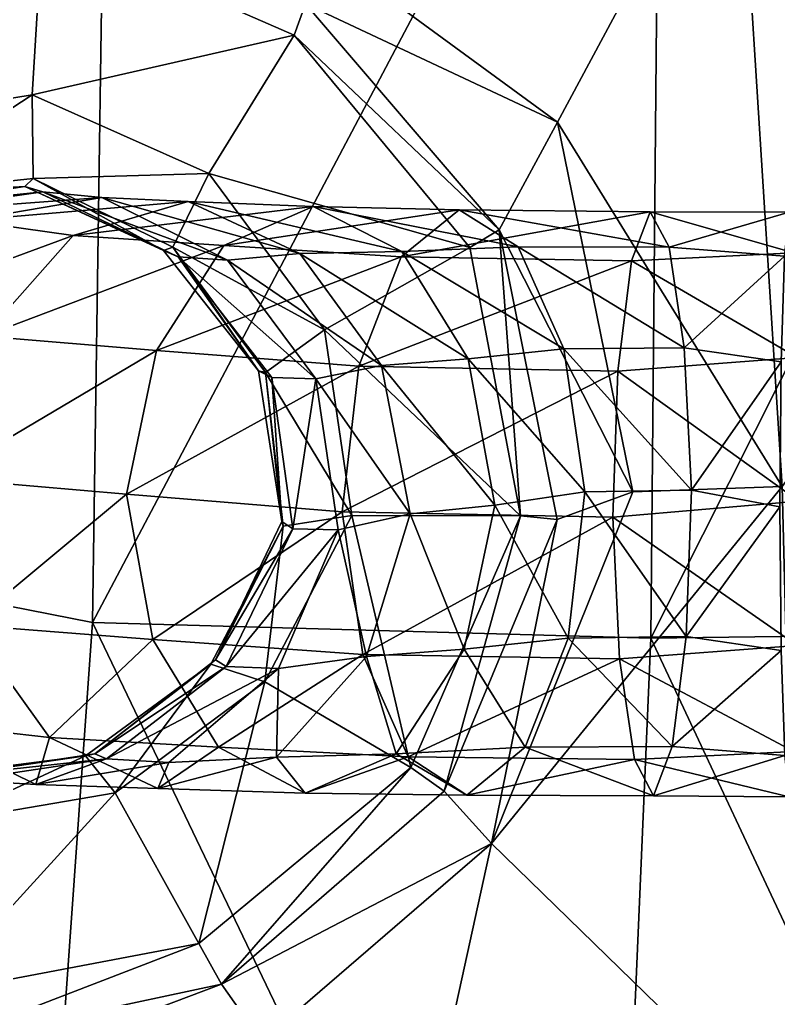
# Model space of a CAD drawing. Extents: x -4.77 to 4.77, y -2.48 to 3.3.
# Drawn here: x -0.2083 to -0.1134, y 0.4354 to 0.5578 of the extents above; entities that cross this region are included whole.
import ezdxf

# ---------------------------------------------------------------- set-up
doc = ezdxf.new("R2010")
doc.units = 0

msp = doc.modelspace()

# ---------------------------------------------------------------- linework, layer by layer
for points in [[(-0.27885, 0.49805, -1.08812), (-0.30416, 0.63851, -1.05347), (-0.19709, 0.62497, -1.19569)], [(-0.27885, 0.49805, 1.08812), (-0.19709, 0.62497, 1.19569), (-0.30416, 0.63851, 1.05347)], [(-0.27885, 0.49805, -1.08812), (-0.19709, 0.62497, -1.19569), (-0.19917, 0.48238, -1.19209)], [(-0.27885, 0.49805, 1.08812), (-0.19917, 0.48238, 1.19209), (-0.19709, 0.62497, 1.19569)], [(-0.1281, 0.61689, -1.21057), (-0.19917, 0.48238, -1.19209), (-0.19709, 0.62497, -1.19569)], [(-0.1281, 0.61689, 1.21057), (-0.19709, 0.62497, 1.19569), (-0.19917, 0.48238, 1.19209)], [(-0.1185, 0.58698, 0.90918), (-0.09182, 0.52793, 0.85379), (-0.09648, 0.62262, 0.86735)], [(-0.1185, 0.58698, -0.90918), (-0.09648, 0.62262, -0.86735), (-0.09182, 0.52793, -0.85379)], [(-0.1281, 0.61689, -1.21057), (-0.12937, 0.48042, -1.20552), (-0.19917, 0.48238, -1.19209)], [(-0.1281, 0.61689, 1.21057), (-0.19917, 0.48238, 1.19209), (-0.12937, 0.48042, 1.20552)], [(-0.06416, 0.61001, -1.21092), (-0.12937, 0.48042, -1.20552), (-0.1281, 0.61689, -1.21057)], [(-0.06416, 0.61001, 1.21092), (-0.1281, 0.61689, 1.21057), (-0.12937, 0.48042, 1.20552)], [(-0.06416, 0.61001, -1.21092), (-0.06441, 0.48126, -1.20615), (-0.12937, 0.48042, -1.20552)], [(-0.06416, 0.61001, 1.21092), (-0.12937, 0.48042, 1.20552), (-0.06441, 0.48126, 1.20615)], [(-0.1185, 0.58698, 0.90918), (-0.17097, 0.56688, 0.92492), (-0.14102, 0.54495, 0.92009)], [(-0.1185, 0.58698, -0.90918), (-0.14102, 0.54495, -0.92009), (-0.17097, 0.56688, -0.92492)], [(-0.14102, 0.54495, 0.92009), (-0.11293, 0.49939, 0.8969), (-0.1185, 0.58698, 0.90918)], [(-0.14102, 0.54495, -0.92009), (-0.1185, 0.58698, -0.90918), (-0.11293, 0.49939, -0.8969)], [(-0.1185, 0.58698, 0.90918), (-0.11293, 0.49939, 0.8969), (-0.09182, 0.52793, 0.85379)], [(-0.1185, 0.58698, -0.90918), (-0.09182, 0.52793, -0.85379), (-0.11293, 0.49939, -0.8969)], [(-0.23022, 0.54454, 0.96274), (-0.20542, 0.56958, 0.95536), (-0.23902, 0.56342, 0.95616)], [(-0.23022, 0.54454, -0.96274), (-0.23902, 0.56342, -0.95616), (-0.20542, 0.56958, -0.95536)], [(-0.23022, 0.54454, 0.96274), (-0.20675, 0.54838, 0.96202), (-0.20542, 0.56958, 0.95536)], [(-0.23022, 0.54454, -0.96274), (-0.20542, 0.56958, -0.95536), (-0.20675, 0.54838, -0.96202)], [(-0.20675, 0.54838, 0.96202), (-0.17396, 0.55582, 0.95464), (-0.20542, 0.56958, 0.95536)], [(-0.20675, 0.54838, -0.96202), (-0.20542, 0.56958, -0.95536), (-0.17396, 0.55582, -0.95464)], [(-0.20542, 0.56958, 0.95536), (-0.17396, 0.55582, 0.95464), (-0.17255, 0.55975, 0.9409)], [(-0.20542, 0.56958, -0.95536), (-0.17255, 0.55975, -0.9409), (-0.17396, 0.55582, -0.95464)], [(-0.14102, 0.54495, 0.92009), (-0.17097, 0.56688, 0.92492), (-0.17255, 0.55975, 0.9409)], [(-0.14102, 0.54495, -0.92009), (-0.17255, 0.55975, -0.9409), (-0.17097, 0.56688, -0.92492)], [(-0.17396, 0.55582, 0.95464), (-0.14835, 0.53147, 0.94056), (-0.17255, 0.55975, 0.9409)], [(-0.17396, 0.55582, -0.95464), (-0.17255, 0.55975, -0.9409), (-0.14835, 0.53147, -0.94056)], [(-0.14102, 0.54495, 0.92009), (-0.17255, 0.55975, 0.9409), (-0.14835, 0.53147, 0.94056)], [(-0.14102, 0.54495, -0.92009), (-0.14835, 0.53147, -0.94056), (-0.17255, 0.55975, -0.9409)], [(-0.20675, 0.54838, 0.96202), (-0.18465, 0.53852, 0.9616), (-0.17396, 0.55582, 0.95464)], [(-0.20675, 0.54838, -0.96202), (-0.17396, 0.55582, -0.95464), (-0.18465, 0.53852, -0.9616)], [(-0.18465, 0.53852, 0.9616), (-0.15199, 0.52929, 0.95407), (-0.17396, 0.55582, 0.95464)], [(-0.18465, 0.53852, -0.9616), (-0.17396, 0.55582, -0.95464), (-0.15199, 0.52929, -0.95407)], [(-0.17396, 0.55582, 0.95464), (-0.15199, 0.52929, 0.95407), (-0.14835, 0.53147, 0.94056)], [(-0.17396, 0.55582, -0.95464), (-0.14835, 0.53147, -0.94056), (-0.15199, 0.52929, -0.95407)], [(-0.20675, 0.54838, 0.96202), (-0.23022, 0.54454, 0.96274), (-0.22584, 0.53586, 0.97415)], [(-0.20675, 0.54838, -0.96202), (-0.22584, 0.53586, -0.97415), (-0.23022, 0.54454, -0.96274)], [(-0.20675, 0.54838, 0.96202), (-0.22584, 0.53586, 0.97415), (-0.20662, 0.53791, 0.97345)], [(-0.20675, 0.54838, -0.96202), (-0.20662, 0.53791, -0.97345), (-0.22584, 0.53586, -0.97415)], [(-0.18465, 0.53852, 0.9616), (-0.20675, 0.54838, 0.96202), (-0.20662, 0.53791, 0.97345)], [(-0.18465, 0.53852, -0.9616), (-0.20662, 0.53791, -0.97345), (-0.20675, 0.54838, -0.96202)], [(-0.14835, 0.53147, 0.94056), (-0.1316, 0.49874, 0.91559), (-0.14102, 0.54495, 0.92009)], [(-0.14835, 0.53147, -0.94056), (-0.14102, 0.54495, -0.92009), (-0.1316, 0.49874, -0.91559)], [(-0.14102, 0.54495, 0.92009), (-0.1316, 0.49874, 0.91559), (-0.11293, 0.49939, 0.8969)], [(-0.14102, 0.54495, -0.92009), (-0.11293, 0.49939, -0.8969), (-0.1316, 0.49874, -0.91559)], [(-0.22584, 0.53586, 0.97415), (-0.20764, 0.5369, 0.99361), (-0.20662, 0.53791, 0.97345)], [(-0.22584, 0.53586, -0.97415), (-0.20662, 0.53791, -0.97345), (-0.20764, 0.5369, -0.99361)], [(-0.20662, 0.53791, 0.97345), (-0.20764, 0.5369, 0.99361), (-0.19032, 0.52889, 0.99252)], [(-0.20662, 0.53791, -0.97345), (-0.19032, 0.52889, -0.99252), (-0.20764, 0.5369, -0.99361)], [(-0.18465, 0.53852, 0.9616), (-0.20662, 0.53791, 0.97345), (-0.18916, 0.52932, 0.97285)], [(-0.18465, 0.53852, -0.9616), (-0.18916, 0.52932, -0.97285), (-0.20662, 0.53791, -0.97345)], [(-0.20662, 0.53791, 0.97345), (-0.19032, 0.52889, 0.99252), (-0.18916, 0.52932, 0.97285)], [(-0.20662, 0.53791, -0.97345), (-0.18916, 0.52932, -0.97285), (-0.19032, 0.52889, -0.99252)], [(-0.17017, 0.51898, 0.96063), (-0.18465, 0.53852, 0.9616), (-0.18916, 0.52932, 0.97285)], [(-0.17017, 0.51898, -0.96063), (-0.18916, 0.52932, -0.97285), (-0.18465, 0.53852, -0.9616)], [(-0.18465, 0.53852, 0.9616), (-0.17017, 0.51898, 0.96063), (-0.15199, 0.52929, 0.95407)], [(-0.18465, 0.53852, -0.9616), (-0.15199, 0.52929, -0.95407), (-0.17017, 0.51898, -0.96063)], [(-0.20539, 0.53623, 1.01283), (-0.20764, 0.5369, 0.99361), (-0.22636, 0.53409, 0.9948)], [(-0.22584, 0.53586, 0.97415), (-0.22636, 0.53409, 0.9948), (-0.20764, 0.5369, 0.99361)], [(-0.20539, 0.53623, -1.01283), (-0.22636, 0.53409, -0.9948), (-0.20764, 0.5369, -0.99361)], [(-0.22584, 0.53586, -0.97415), (-0.20764, 0.5369, -0.99361), (-0.22636, 0.53409, -0.9948)], [(-0.20539, 0.53623, 1.01283), (-0.22636, 0.53409, 0.9948), (-0.22375, 0.53362, 1.01683)], [(-0.20539, 0.53623, -1.01283), (-0.22375, 0.53362, -1.01683), (-0.22636, 0.53409, -0.9948)], [(-0.22375, 0.53362, 1.01683), (-0.19803, 0.53552, 1.03727), (-0.20539, 0.53623, 1.01283)], [(-0.22375, 0.53362, -1.01683), (-0.20539, 0.53623, -1.01283), (-0.19803, 0.53552, -1.03727)], [(-0.18846, 0.52809, 1.00914), (-0.20764, 0.5369, 0.99361), (-0.20539, 0.53623, 1.01283)], [(-0.18846, 0.52809, 1.00914), (-0.19032, 0.52889, 0.99252), (-0.20764, 0.5369, 0.99361)], [(-0.18846, 0.52809, -1.00914), (-0.20539, 0.53623, -1.01283), (-0.20764, 0.5369, -0.99361)], [(-0.18846, 0.52809, -1.00914), (-0.20764, 0.5369, -0.99361), (-0.19032, 0.52889, -0.99252)], [(-0.20539, 0.53623, 1.01283), (-0.18229, 0.52768, 1.02975), (-0.18846, 0.52809, 1.00914)], [(-0.20539, 0.53623, 1.01283), (-0.19803, 0.53552, 1.03727), (-0.18229, 0.52768, 1.02975)], [(-0.20539, 0.53623, -1.01283), (-0.18846, 0.52809, -1.00914), (-0.18229, 0.52768, -1.02975)], [(-0.20539, 0.53623, -1.01283), (-0.18229, 0.52768, -1.02975), (-0.19803, 0.53552, -1.03727)], [(-0.22375, 0.53362, 1.01683), (-0.21495, 0.53264, 1.04535), (-0.19803, 0.53552, 1.03727)], [(-0.22375, 0.53362, -1.01683), (-0.19803, 0.53552, -1.03727), (-0.21495, 0.53264, -1.04535)], [(-0.18723, 0.53501, 1.05856), (-0.19803, 0.53552, 1.03727), (-0.21495, 0.53264, 1.04535)], [(-0.18723, 0.53501, -1.05856), (-0.21495, 0.53264, -1.04535), (-0.19803, 0.53552, -1.03727)], [(-0.18723, 0.53501, 1.05856), (-0.21495, 0.53264, 1.04535), (-0.20162, 0.53078, 1.07012)], [(-0.18723, 0.53501, -1.05856), (-0.20162, 0.53078, -1.07012), (-0.21495, 0.53264, -1.04535)], [(-0.20162, 0.53078, 1.07012), (-0.1716, 0.53441, 1.07521), (-0.18723, 0.53501, 1.05856)], [(-0.20162, 0.53078, -1.07012), (-0.18723, 0.53501, -1.05856), (-0.1716, 0.53441, -1.07521)], [(-0.17325, 0.52854, 1.04734), (-0.19803, 0.53552, 1.03727), (-0.18723, 0.53501, 1.05856)], [(-0.17325, 0.52854, 1.04734), (-0.18229, 0.52768, 1.02975), (-0.19803, 0.53552, 1.03727)], [(-0.17325, 0.52854, -1.04734), (-0.18723, 0.53501, -1.05856), (-0.19803, 0.53552, -1.03727)], [(-0.17325, 0.52854, -1.04734), (-0.19803, 0.53552, -1.03727), (-0.18229, 0.52768, -1.02975)], [(-0.18723, 0.53501, 1.05856), (-0.16051, 0.52879, 1.06087), (-0.17325, 0.52854, 1.04734)], [(-0.18723, 0.53501, 1.05856), (-0.1716, 0.53441, 1.07521), (-0.16051, 0.52879, 1.06087)], [(-0.18723, 0.53501, -1.05856), (-0.17325, 0.52854, -1.04734), (-0.16051, 0.52879, -1.06087)], [(-0.18723, 0.53501, -1.05856), (-0.16051, 0.52879, -1.06087), (-0.1716, 0.53441, -1.07521)], [(-0.20162, 0.53078, 1.07012), (-0.18277, 0.52954, 1.08968), (-0.1716, 0.53441, 1.07521)], [(-0.20162, 0.53078, -1.07012), (-0.1716, 0.53441, -1.07521), (-0.18277, 0.52954, -1.08968)], [(-0.15334, 0.53397, 1.08782), (-0.1716, 0.53441, 1.07521), (-0.18277, 0.52954, 1.08968)], [(-0.15334, 0.53397, -1.08782), (-0.18277, 0.52954, -1.08968), (-0.1716, 0.53441, -1.07521)], [(-0.15334, 0.53397, 1.08782), (-0.18277, 0.52954, 1.08968), (-0.16059, 0.5281, 1.10425)], [(-0.15334, 0.53397, -1.08782), (-0.16059, 0.5281, -1.10425), (-0.18277, 0.52954, -1.08968)], [(-0.14594, 0.52936, 1.07103), (-0.1716, 0.53441, 1.07521), (-0.15334, 0.53397, 1.08782)], [(-0.14594, 0.52936, 1.07103), (-0.16051, 0.52879, 1.06087), (-0.1716, 0.53441, 1.07521)], [(-0.14594, 0.52936, -1.07103), (-0.15334, 0.53397, -1.08782), (-0.1716, 0.53441, -1.07521)], [(-0.14594, 0.52936, -1.07103), (-0.1716, 0.53441, -1.07521), (-0.16051, 0.52879, -1.06087)], [(-0.16059, 0.5281, 1.10425), (-0.12946, 0.53373, 1.09514), (-0.15334, 0.53397, 1.08782)], [(-0.16059, 0.5281, -1.10425), (-0.15334, 0.53397, -1.08782), (-0.12946, 0.53373, -1.09514)], [(-0.16059, 0.5281, 1.10425), (-0.13179, 0.52762, 1.11285), (-0.12946, 0.53373, 1.09514)], [(-0.16059, 0.5281, -1.10425), (-0.12946, 0.53373, -1.09514), (-0.13179, 0.52762, -1.11285)], [(-0.15334, 0.53397, 1.08782), (-0.12706, 0.52933, 1.07691), (-0.14594, 0.52936, 1.07103)], [(-0.15334, 0.53397, 1.08782), (-0.12946, 0.53373, 1.09514), (-0.12706, 0.52933, 1.07691)], [(-0.15334, 0.53397, -1.08782), (-0.14594, 0.52936, -1.07103), (-0.12706, 0.52933, -1.07691)], [(-0.15334, 0.53397, -1.08782), (-0.12706, 0.52933, -1.07691), (-0.12946, 0.53373, -1.09514)], [(-0.12946, 0.53373, 1.09514), (-0.13179, 0.52762, 1.11285), (-0.1115, 0.52862, 1.11274)], [(-0.12946, 0.53373, -1.09514), (-0.1115, 0.52862, -1.11274), (-0.13179, 0.52762, -1.11285)], [(-0.12946, 0.53373, 1.09514), (-0.1115, 0.52862, 1.11274), (-0.11207, 0.53371, 1.09457)], [(-0.12706, 0.52933, 1.07691), (-0.12946, 0.53373, 1.09514), (-0.11207, 0.53371, 1.09457)], [(-0.12946, 0.53373, -1.09514), (-0.11207, 0.53371, -1.09457), (-0.1115, 0.52862, -1.11274)], [(-0.12706, 0.52933, -1.07691), (-0.11207, 0.53371, -1.09457), (-0.12946, 0.53373, -1.09514)], [(-0.20162, 0.53078, 1.07012), (-0.21495, 0.53264, 1.04535), (-0.22852, 0.52084, 1.05184)], [(-0.20162, 0.53078, -1.07012), (-0.22852, 0.52084, -1.05184), (-0.21495, 0.53264, -1.04535)], [(-0.12706, 0.52933, 1.07691), (-0.11207, 0.53371, 1.09457), (-0.11265, 0.52818, 1.07649)], [(-0.12706, 0.52933, -1.07691), (-0.11265, 0.52818, -1.07649), (-0.11207, 0.53371, -1.09457)], [(-0.14835, 0.53147, 0.94056), (-0.15199, 0.52929, 0.95407), (-0.14567, 0.4957, 0.95386)], [(-0.14835, 0.53147, -0.94056), (-0.14567, 0.4957, -0.95386), (-0.15199, 0.52929, -0.95407)], [(-0.14835, 0.53147, 0.94056), (-0.14567, 0.4957, 0.95386), (-0.14106, 0.49528, 0.94037)], [(-0.14835, 0.53147, 0.94056), (-0.14106, 0.49528, 0.94037), (-0.1316, 0.49874, 0.91559)], [(-0.14835, 0.53147, -0.94056), (-0.14106, 0.49528, -0.94037), (-0.14567, 0.4957, -0.95386)], [(-0.14835, 0.53147, -0.94056), (-0.1316, 0.49874, -0.91559), (-0.14106, 0.49528, -0.94037)], [(-0.20162, 0.53078, 1.07012), (-0.22852, 0.52084, 1.05184), (-0.21278, 0.51819, 1.07909)], [(-0.20162, 0.53078, -1.07012), (-0.21278, 0.51819, -1.07909), (-0.22852, 0.52084, -1.05184)], [(-0.21278, 0.51819, 1.07909), (-0.18277, 0.52954, 1.08968), (-0.20162, 0.53078, 1.07012)], [(-0.21278, 0.51819, -1.07909), (-0.20162, 0.53078, -1.07012), (-0.18277, 0.52954, -1.08968)], [(-0.21278, 0.51819, 1.07909), (-0.1912, 0.5164, 1.10059), (-0.18277, 0.52954, 1.08968)], [(-0.21278, 0.51819, -1.07909), (-0.18277, 0.52954, -1.08968), (-0.1912, 0.5164, -1.10059)], [(-0.16059, 0.5281, 1.10425), (-0.18277, 0.52954, 1.08968), (-0.1912, 0.5164, 1.10059)], [(-0.16059, 0.5281, -1.10425), (-0.1912, 0.5164, -1.10059), (-0.18277, 0.52954, -1.08968)], [(-0.18916, 0.52932, 0.97285), (-0.19032, 0.52889, 0.99252), (-0.17844, 0.51385, 0.99178)], [(-0.18916, 0.52932, -0.97285), (-0.17844, 0.51385, -0.99178), (-0.19032, 0.52889, -0.99252)], [(-0.17844, 0.51385, 0.99178), (-0.19032, 0.52889, 0.99252), (-0.18846, 0.52809, 1.00914)], [(-0.17844, 0.51385, -0.99178), (-0.18846, 0.52809, -1.00914), (-0.19032, 0.52889, -0.99252)], [(-0.18916, 0.52932, 0.97285), (-0.17844, 0.51385, 0.99178), (-0.17756, 0.51363, 0.97244)], [(-0.17017, 0.51898, 0.96063), (-0.18916, 0.52932, 0.97285), (-0.17756, 0.51363, 0.97244)], [(-0.18916, 0.52932, -0.97285), (-0.17756, 0.51363, -0.97244), (-0.17844, 0.51385, -0.99178)], [(-0.17017, 0.51898, -0.96063), (-0.17756, 0.51363, -0.97244), (-0.18916, 0.52932, -0.97285)], [(-0.17017, 0.51898, 0.96063), (-0.14567, 0.4957, 0.95386), (-0.15199, 0.52929, 0.95407)], [(-0.17017, 0.51898, -0.96063), (-0.15199, 0.52929, -0.95407), (-0.14567, 0.4957, -0.95386)], [(-0.14023, 0.51661, 1.05807), (-0.16051, 0.52879, 1.06087), (-0.14594, 0.52936, 1.07103)], [(-0.14023, 0.51661, -1.05807), (-0.14594, 0.52936, -1.07103), (-0.16051, 0.52879, -1.06087)], [(-0.14594, 0.52936, 1.07103), (-0.12519, 0.51673, 1.06277), (-0.14023, 0.51661, 1.05807)], [(-0.14594, 0.52936, 1.07103), (-0.12706, 0.52933, 1.07691), (-0.12519, 0.51673, 1.06277)], [(-0.14594, 0.52936, -1.07103), (-0.14023, 0.51661, -1.05807), (-0.12519, 0.51673, -1.06277)], [(-0.14594, 0.52936, -1.07103), (-0.12519, 0.51673, -1.06277), (-0.12706, 0.52933, -1.07691)], [(-0.12519, 0.51673, 1.06277), (-0.12706, 0.52933, 1.07691), (-0.11265, 0.52818, 1.07649)], [(-0.12519, 0.51673, -1.06277), (-0.11265, 0.52818, -1.07649), (-0.12706, 0.52933, -1.07691)], [(-0.16059, 0.5281, 1.10425), (-0.1912, 0.5164, 1.10059), (-0.1659, 0.51442, 1.11631)], [(-0.16059, 0.5281, -1.10425), (-0.1659, 0.51442, -1.11631), (-0.1912, 0.5164, -1.10059)], [(-0.17844, 0.51385, 0.99178), (-0.18846, 0.52809, 1.00914), (-0.17676, 0.51303, 1.00659)], [(-0.18846, 0.52809, 1.00914), (-0.17126, 0.51284, 1.02449), (-0.17676, 0.51303, 1.00659)], [(-0.18846, 0.52809, 1.00914), (-0.18229, 0.52768, 1.02975), (-0.17126, 0.51284, 1.02449)], [(-0.17844, 0.51385, -0.99178), (-0.17676, 0.51303, -1.00659), (-0.18846, 0.52809, -1.00914)], [(-0.18846, 0.52809, -1.00914), (-0.17676, 0.51303, -1.00659), (-0.17126, 0.51284, -1.02449)], [(-0.18846, 0.52809, -1.00914), (-0.17126, 0.51284, -1.02449), (-0.18229, 0.52768, -1.02975)], [(-0.16305, 0.51451, 1.03915), (-0.18229, 0.52768, 1.02975), (-0.17325, 0.52854, 1.04734)], [(-0.16305, 0.51451, -1.03915), (-0.17325, 0.52854, -1.04734), (-0.18229, 0.52768, -1.02975)], [(-0.16305, 0.51451, 1.03915), (-0.17126, 0.51284, 1.02449), (-0.18229, 0.52768, 1.02975)], [(-0.16305, 0.51451, -1.03915), (-0.18229, 0.52768, -1.02975), (-0.17126, 0.51284, -1.02449)], [(-0.17325, 0.52854, 1.04734), (-0.16051, 0.52879, 1.06087), (-0.1522, 0.51535, 1.05011)], [(-0.17325, 0.52854, -1.04734), (-0.1522, 0.51535, -1.05011), (-0.16051, 0.52879, -1.06087)], [(-0.17325, 0.52854, 1.04734), (-0.1522, 0.51535, 1.05011), (-0.16305, 0.51451, 1.03915)], [(-0.17325, 0.52854, -1.04734), (-0.16305, 0.51451, -1.03915), (-0.1522, 0.51535, -1.05011)], [(-0.1659, 0.51442, 1.11631), (-0.13179, 0.52762, 1.11285), (-0.16059, 0.5281, 1.10425)], [(-0.1659, 0.51442, -1.11631), (-0.16059, 0.5281, -1.10425), (-0.13179, 0.52762, -1.11285)], [(-0.1659, 0.51442, 1.11631), (-0.1335, 0.51382, 1.12575), (-0.13179, 0.52762, 1.11285)], [(-0.1659, 0.51442, -1.11631), (-0.13179, 0.52762, -1.11285), (-0.1335, 0.51382, -1.12575)], [(-0.14023, 0.51661, 1.05807), (-0.1522, 0.51535, 1.05011), (-0.16051, 0.52879, 1.06087)], [(-0.14023, 0.51661, -1.05807), (-0.16051, 0.52879, -1.06087), (-0.1522, 0.51535, -1.05011)], [(-0.13179, 0.52762, 1.11285), (-0.1335, 0.51382, 1.12575), (-0.11107, 0.51552, 1.12645)], [(-0.13179, 0.52762, -1.11285), (-0.11107, 0.51552, -1.12645), (-0.1335, 0.51382, -1.12575)], [(-0.13179, 0.52762, 1.11285), (-0.11107, 0.51552, 1.12645), (-0.1115, 0.52862, 1.11274)], [(-0.13179, 0.52762, -1.11285), (-0.1115, 0.52862, -1.11274), (-0.11107, 0.51552, -1.12645)], [(-0.12519, 0.51673, 1.06277), (-0.11265, 0.52818, 1.07649), (-0.11307, 0.51497, 1.06283)], [(-0.12519, 0.51673, -1.06277), (-0.11307, 0.51497, -1.06283), (-0.11265, 0.52818, -1.07649)], [(-0.21816, 0.50044, 1.08342), (-0.1912, 0.5164, 1.10059), (-0.21278, 0.51819, 1.07909)], [(-0.21816, 0.50044, -1.08342), (-0.21278, 0.51819, -1.07909), (-0.1912, 0.5164, -1.10059)], [(-0.16677, 0.49576, 0.96024), (-0.17017, 0.51898, 0.96063), (-0.17756, 0.51363, 0.97244)], [(-0.16677, 0.49576, -0.96024), (-0.17756, 0.51363, -0.97244), (-0.17017, 0.51898, -0.96063)], [(-0.17017, 0.51898, 0.96063), (-0.16677, 0.49576, 0.96024), (-0.14567, 0.4957, 0.95386)], [(-0.17017, 0.51898, -0.96063), (-0.14567, 0.4957, -0.95386), (-0.16677, 0.49576, -0.96024)], [(-0.1376, 0.49871, 1.05209), (-0.1522, 0.51535, 1.05011), (-0.14023, 0.51661, 1.05807)], [(-0.1376, 0.49871, -1.05209), (-0.14023, 0.51661, -1.05807), (-0.1522, 0.51535, -1.05011)], [(-0.14023, 0.51661, 1.05807), (-0.12519, 0.51673, 1.06277), (-0.1243, 0.49895, 1.05611)], [(-0.14023, 0.51661, -1.05807), (-0.1243, 0.49895, -1.05611), (-0.12519, 0.51673, -1.06277)], [(-0.14023, 0.51661, 1.05807), (-0.1243, 0.49895, 1.05611), (-0.1376, 0.49871, 1.05209)], [(-0.14023, 0.51661, -1.05807), (-0.1376, 0.49871, -1.05209), (-0.1243, 0.49895, -1.05611)], [(-0.1243, 0.49895, 1.05611), (-0.12519, 0.51673, 1.06277), (-0.11307, 0.51497, 1.06283)], [(-0.1243, 0.49895, -1.05611), (-0.11307, 0.51497, -1.06283), (-0.12519, 0.51673, -1.06277)], [(-0.21816, 0.50044, 1.08342), (-0.19494, 0.49843, 1.10544), (-0.1912, 0.5164, 1.10059)], [(-0.21816, 0.50044, -1.08342), (-0.1912, 0.5164, -1.10059), (-0.19494, 0.49843, -1.10544)], [(-0.1659, 0.51442, 1.11631), (-0.1912, 0.5164, 1.10059), (-0.19494, 0.49843, 1.10544)], [(-0.1659, 0.51442, -1.11631), (-0.19494, 0.49843, -1.10544), (-0.1912, 0.5164, -1.10059)], [(-0.1335, 0.51382, 1.12575), (-0.11088, 0.49756, 1.13248), (-0.11107, 0.51552, 1.12645)], [(-0.1335, 0.51382, -1.12575), (-0.11107, 0.51552, -1.12645), (-0.11088, 0.49756, -1.13248)], [(-0.1659, 0.51442, 1.11631), (-0.19494, 0.49843, 1.10544), (-0.16795, 0.4962, 1.12098)], [(-0.1659, 0.51442, -1.11631), (-0.16795, 0.4962, -1.12098), (-0.19494, 0.49843, -1.10544)], [(-0.15946, 0.49597, 1.03626), (-0.17126, 0.51284, 1.02449), (-0.16305, 0.51451, 1.03915)], [(-0.15946, 0.49597, -1.03626), (-0.16305, 0.51451, -1.03915), (-0.17126, 0.51284, -1.02449)], [(-0.16795, 0.4962, 1.12098), (-0.1335, 0.51382, 1.12575), (-0.1659, 0.51442, 1.11631)], [(-0.16795, 0.4962, -1.12098), (-0.1659, 0.51442, -1.11631), (-0.1335, 0.51382, -1.12575)], [(-0.16305, 0.51451, 1.03915), (-0.1522, 0.51535, 1.05011), (-0.14887, 0.49707, 1.04579)], [(-0.16305, 0.51451, -1.03915), (-0.14887, 0.49707, -1.04579), (-0.1522, 0.51535, -1.05011)], [(-0.16305, 0.51451, 1.03915), (-0.14887, 0.49707, 1.04579), (-0.15946, 0.49597, 1.03626)], [(-0.16305, 0.51451, -1.03915), (-0.15946, 0.49597, -1.03626), (-0.14887, 0.49707, -1.04579)], [(-0.1376, 0.49871, 1.05209), (-0.14887, 0.49707, 1.04579), (-0.1522, 0.51535, 1.05011)], [(-0.1376, 0.49871, -1.05209), (-0.1522, 0.51535, -1.05011), (-0.14887, 0.49707, -1.04579)], [(-0.1243, 0.49895, 1.05611), (-0.11307, 0.51497, 1.06283), (-0.11324, 0.49686, 1.05731)], [(-0.1243, 0.49895, -1.05611), (-0.11324, 0.49686, -1.05731), (-0.11307, 0.51497, -1.06283)], [(-0.17756, 0.51363, 0.97244), (-0.17844, 0.51385, 0.99178), (-0.17552, 0.49503, 0.9916)], [(-0.17552, 0.49503, 0.9916), (-0.17844, 0.51385, 0.99178), (-0.17676, 0.51303, 1.00659)], [(-0.17756, 0.51363, -0.97244), (-0.17552, 0.49503, -0.9916), (-0.17844, 0.51385, -0.99178)], [(-0.17552, 0.49503, -0.9916), (-0.17676, 0.51303, -1.00659), (-0.17844, 0.51385, -0.99178)], [(-0.17756, 0.51363, 0.97244), (-0.17552, 0.49503, 0.9916), (-0.17535, 0.49441, 0.97236)], [(-0.16677, 0.49576, 0.96024), (-0.17756, 0.51363, 0.97244), (-0.17535, 0.49441, 0.97236)], [(-0.17756, 0.51363, -0.97244), (-0.17535, 0.49441, -0.97236), (-0.17552, 0.49503, -0.9916)], [(-0.16677, 0.49576, -0.96024), (-0.17535, 0.49441, -0.97236), (-0.17756, 0.51363, -0.97244)], [(-0.17126, 0.51284, 1.02449), (-0.17413, 0.49411, 1.00602), (-0.17676, 0.51303, 1.00659)], [(-0.17552, 0.49503, 0.9916), (-0.17676, 0.51303, 1.00659), (-0.17413, 0.49411, 1.00602)], [(-0.17126, 0.51284, -1.02449), (-0.17676, 0.51303, -1.00659), (-0.17413, 0.49411, -1.00602)], [(-0.17552, 0.49503, -0.9916), (-0.17413, 0.49411, -1.00602), (-0.17676, 0.51303, -1.00659)], [(-0.16795, 0.4962, 1.12098), (-0.13413, 0.49556, 1.13058), (-0.1335, 0.51382, 1.12575)], [(-0.16795, 0.4962, -1.12098), (-0.1335, 0.51382, -1.12575), (-0.13413, 0.49556, -1.13058)], [(-0.1335, 0.51382, 1.12575), (-0.13413, 0.49556, 1.13058), (-0.11088, 0.49756, 1.13248)], [(-0.1335, 0.51382, -1.12575), (-0.11088, 0.49756, -1.13248), (-0.13413, 0.49556, -1.13058)], [(-0.17126, 0.51284, 1.02449), (-0.16847, 0.49398, 1.02316), (-0.17413, 0.49411, 1.00602)], [(-0.17126, 0.51284, -1.02449), (-0.17413, 0.49411, -1.00602), (-0.16847, 0.49398, -1.02316)], [(-0.15946, 0.49597, 1.03626), (-0.16847, 0.49398, 1.02316), (-0.17126, 0.51284, 1.02449)], [(-0.15946, 0.49597, -1.03626), (-0.17126, 0.51284, -1.02449), (-0.16847, 0.49398, -1.02316)], [(-0.21463, 0.48203, 1.08058), (-0.19494, 0.49843, 1.10544), (-0.21816, 0.50044, 1.08342)], [(-0.21463, 0.48203, -1.08058), (-0.21816, 0.50044, -1.08342), (-0.19494, 0.49843, -1.10544)], [(-0.21463, 0.48203, 1.08058), (-0.19165, 0.48027, 1.10118), (-0.19494, 0.49843, 1.10544)], [(-0.21463, 0.48203, -1.08058), (-0.19494, 0.49843, -1.10544), (-0.19165, 0.48027, -1.10118)], [(-0.16795, 0.4962, 1.12098), (-0.19494, 0.49843, 1.10544), (-0.19165, 0.48027, 1.10118)], [(-0.16795, 0.4962, -1.12098), (-0.19165, 0.48027, -1.10118), (-0.19494, 0.49843, -1.10544)], [(-0.14929, 0.45476, 0.91326), (-0.11293, 0.49939, 0.8969), (-0.1316, 0.49874, 0.91559)], [(-0.14929, 0.45476, 0.91326), (-0.11087, 0.41731, 0.89028), (-0.11293, 0.49939, 0.8969)], [(-0.14929, 0.45476, -0.91326), (-0.1316, 0.49874, -0.91559), (-0.11293, 0.49939, -0.8969)], [(-0.14929, 0.45476, -0.91326), (-0.11293, 0.49939, -0.8969), (-0.11087, 0.41731, -0.89028)], [(-0.14106, 0.49528, 0.94037), (-0.14929, 0.45476, 0.91326), (-0.1316, 0.49874, 0.91559)], [(-0.14106, 0.49528, -0.94037), (-0.1316, 0.49874, -0.91559), (-0.14929, 0.45476, -0.91326)], [(-0.13971, 0.48042, 1.05688), (-0.14887, 0.49707, 1.04579), (-0.1376, 0.49871, 1.05209)], [(-0.13971, 0.48042, -1.05688), (-0.1376, 0.49871, -1.05209), (-0.14887, 0.49707, -1.04579)], [(-0.1376, 0.49871, 1.05209), (-0.12496, 0.48063, 1.06104), (-0.13971, 0.48042, 1.05688)], [(-0.1376, 0.49871, -1.05209), (-0.13971, 0.48042, -1.05688), (-0.12496, 0.48063, -1.06104)], [(-0.1376, 0.49871, 1.05209), (-0.1243, 0.49895, 1.05611), (-0.12496, 0.48063, 1.06104)], [(-0.1376, 0.49871, -1.05209), (-0.12496, 0.48063, -1.06104), (-0.1243, 0.49895, -1.05611)], [(-0.12496, 0.48063, 1.06104), (-0.1243, 0.49895, 1.05611), (-0.11324, 0.49686, 1.05731)], [(-0.12496, 0.48063, -1.06104), (-0.11324, 0.49686, -1.05731), (-0.1243, 0.49895, -1.05611)], [(-0.20897, 0.34451, -1.18007), (-0.27885, 0.49805, -1.08812), (-0.19917, 0.48238, -1.19209)], [(-0.20897, 0.34451, 1.18007), (-0.19917, 0.48238, 1.19209), (-0.27885, 0.49805, 1.08812)], [(-0.15946, 0.49597, 1.03626), (-0.14887, 0.49707, 1.04579), (-0.15271, 0.47905, 1.05077)], [(-0.15946, 0.49597, -1.03626), (-0.15271, 0.47905, -1.05077), (-0.14887, 0.49707, -1.04579)], [(-0.13971, 0.48042, 1.05688), (-0.15271, 0.47905, 1.05077), (-0.14887, 0.49707, 1.04579)], [(-0.13971, 0.48042, -1.05688), (-0.14887, 0.49707, -1.04579), (-0.15271, 0.47905, -1.05077)], [(-0.13413, 0.49556, 1.13058), (-0.11105, 0.47951, 1.12685), (-0.11088, 0.49756, 1.13248)], [(-0.13413, 0.49556, -1.13058), (-0.11088, 0.49756, -1.13248), (-0.11105, 0.47951, -1.12685)], [(-0.16795, 0.4962, 1.12098), (-0.19165, 0.48027, 1.10118), (-0.16537, 0.47837, 1.11513)], [(-0.16795, 0.4962, -1.12098), (-0.16537, 0.47837, -1.11513), (-0.19165, 0.48027, -1.10118)], [(-0.16493, 0.47812, 1.04066), (-0.16847, 0.49398, 1.02316), (-0.15946, 0.49597, 1.03626)], [(-0.16493, 0.47812, -1.04066), (-0.15946, 0.49597, -1.03626), (-0.16847, 0.49398, -1.02316)], [(-0.16537, 0.47837, 1.11513), (-0.13413, 0.49556, 1.13058), (-0.16795, 0.4962, 1.12098)], [(-0.16537, 0.47837, -1.11513), (-0.16795, 0.4962, -1.12098), (-0.13413, 0.49556, -1.13058)], [(-0.15946, 0.49597, 1.03626), (-0.15271, 0.47905, 1.05077), (-0.16493, 0.47812, 1.04066)], [(-0.15946, 0.49597, -1.03626), (-0.16493, 0.47812, -1.04066), (-0.15271, 0.47905, -1.05077)], [(-0.12496, 0.48063, 1.06104), (-0.11324, 0.49686, 1.05731), (-0.11306, 0.47889, 1.06336)], [(-0.12496, 0.48063, -1.06104), (-0.11306, 0.47889, -1.06336), (-0.11324, 0.49686, -1.05731)], [(-0.17535, 0.49441, 0.97236), (-0.17552, 0.49503, 0.9916), (-0.18379, 0.47772, 0.99212)], [(-0.18379, 0.47772, 0.99212), (-0.17552, 0.49503, 0.9916), (-0.17413, 0.49411, 1.00602)], [(-0.17535, 0.49441, -0.97236), (-0.18379, 0.47772, -0.99212), (-0.17552, 0.49503, -0.9916)], [(-0.18379, 0.47772, -0.99212), (-0.17413, 0.49411, -1.00602), (-0.17552, 0.49503, -0.9916)], [(-0.16677, 0.49576, 0.96024), (-0.17765, 0.47496, 0.96005), (-0.15936, 0.46423, 0.95422)], [(-0.17765, 0.47496, 0.96005), (-0.16677, 0.49576, 0.96024), (-0.17535, 0.49441, 0.97236)], [(-0.16677, 0.49576, -0.96024), (-0.15936, 0.46423, -0.95422), (-0.17765, 0.47496, -0.96005)], [(-0.17765, 0.47496, -0.96005), (-0.17535, 0.49441, -0.97236), (-0.16677, 0.49576, -0.96024)], [(-0.16677, 0.49576, 0.96024), (-0.15936, 0.46423, 0.95422), (-0.14567, 0.4957, 0.95386)], [(-0.16677, 0.49576, -0.96024), (-0.14567, 0.4957, -0.95386), (-0.15936, 0.46423, -0.95422)], [(-0.16537, 0.47837, 1.11513), (-0.13327, 0.47783, 1.12404), (-0.13413, 0.49556, 1.13058)], [(-0.16537, 0.47837, -1.11513), (-0.13413, 0.49556, -1.13058), (-0.13327, 0.47783, -1.12404)], [(-0.14567, 0.4957, 0.95386), (-0.15936, 0.46423, 0.95422), (-0.15522, 0.4613, 0.94031)], [(-0.14567, 0.4957, -0.95386), (-0.15522, 0.4613, -0.94031), (-0.15936, 0.46423, -0.95422)], [(-0.14567, 0.4957, 0.95386), (-0.15522, 0.4613, 0.94031), (-0.14106, 0.49528, 0.94037)], [(-0.14567, 0.4957, -0.95386), (-0.14106, 0.49528, -0.94037), (-0.15522, 0.4613, -0.94031)], [(-0.14106, 0.49528, 0.94037), (-0.15522, 0.4613, 0.94031), (-0.14929, 0.45476, 0.91326)], [(-0.14106, 0.49528, -0.94037), (-0.14929, 0.45476, -0.91326), (-0.15522, 0.4613, -0.94031)], [(-0.13413, 0.49556, 1.13058), (-0.13327, 0.47783, 1.12404), (-0.11105, 0.47951, 1.12685)], [(-0.13413, 0.49556, -1.13058), (-0.11105, 0.47951, -1.12685), (-0.13327, 0.47783, -1.12404)], [(-0.17535, 0.49441, 0.97236), (-0.18379, 0.47772, 0.99212), (-0.18439, 0.47715, 0.97264)], [(-0.17765, 0.47496, 0.96005), (-0.17535, 0.49441, 0.97236), (-0.18439, 0.47715, 0.97264)], [(-0.17535, 0.49441, -0.97236), (-0.18439, 0.47715, -0.97264), (-0.18379, 0.47772, -0.99212)], [(-0.17765, 0.47496, -0.96005), (-0.18439, 0.47715, -0.97264), (-0.17535, 0.49441, -0.97236)], [(-0.18379, 0.47772, 0.99212), (-0.17413, 0.49411, 1.00602), (-0.18248, 0.47688, 1.00784)], [(-0.18379, 0.47772, -0.99212), (-0.18248, 0.47688, -1.00784), (-0.17413, 0.49411, -1.00602)], [(-0.16847, 0.49398, 1.02316), (-0.18248, 0.47688, 1.00784), (-0.17413, 0.49411, 1.00602)], [(-0.16847, 0.49398, -1.02316), (-0.17413, 0.49411, -1.00602), (-0.18248, 0.47688, -1.00784)], [(-0.16847, 0.49398, 1.02316), (-0.17593, 0.47661, 1.02672), (-0.18248, 0.47688, 1.00784)], [(-0.16847, 0.49398, -1.02316), (-0.18248, 0.47688, -1.00784), (-0.17593, 0.47661, -1.02672)], [(-0.16493, 0.47812, 1.04066), (-0.17593, 0.47661, 1.02672), (-0.16847, 0.49398, 1.02316)], [(-0.16493, 0.47812, -1.04066), (-0.16847, 0.49398, -1.02316), (-0.17593, 0.47661, -1.02672)], [(-0.13502, 0.34853, -1.19693), (-0.20897, 0.34451, -1.18007), (-0.19917, 0.48238, -1.19209)], [(-0.13502, 0.34853, 1.19693), (-0.19917, 0.48238, 1.19209), (-0.20897, 0.34451, 1.18007)], [(-0.13502, 0.34853, -1.19693), (-0.19917, 0.48238, -1.19209), (-0.12937, 0.48042, -1.20552)], [(-0.13502, 0.34853, 1.19693), (-0.12937, 0.48042, 1.20552), (-0.19917, 0.48238, 1.19209)], [(-0.21463, 0.48203, 1.08058), (-0.22229, 0.46999, 1.04887), (-0.20455, 0.46799, 1.07249)], [(-0.21463, 0.48203, -1.08058), (-0.20455, 0.46799, -1.07249), (-0.22229, 0.46999, -1.04887)], [(-0.20455, 0.46799, 1.07249), (-0.19165, 0.48027, 1.10118), (-0.21463, 0.48203, 1.08058)], [(-0.20455, 0.46799, -1.07249), (-0.21463, 0.48203, -1.08058), (-0.19165, 0.48027, -1.10118)], [(-0.12937, 0.48042, -1.20552), (-0.06441, 0.48126, -1.20615), (-0.06722, 0.34786, -1.19763)], [(-0.12937, 0.48042, 1.20552), (-0.06722, 0.34786, 1.19763), (-0.06441, 0.48126, 1.20615)], [(-0.20455, 0.46799, 1.07249), (-0.18343, 0.46678, 1.09054), (-0.19165, 0.48027, 1.10118)], [(-0.20455, 0.46799, -1.07249), (-0.19165, 0.48027, -1.10118), (-0.18343, 0.46678, -1.09054)], [(-0.16537, 0.47837, 1.11513), (-0.19165, 0.48027, 1.10118), (-0.18343, 0.46678, 1.09054)], [(-0.16537, 0.47837, -1.11513), (-0.18343, 0.46678, -1.09054), (-0.19165, 0.48027, -1.10118)], [(-0.14508, 0.46678, 1.06907), (-0.15271, 0.47905, 1.05077), (-0.13971, 0.48042, 1.05688)], [(-0.14508, 0.46678, -1.06907), (-0.13971, 0.48042, -1.05688), (-0.15271, 0.47905, -1.05077)], [(-0.13971, 0.48042, 1.05688), (-0.12668, 0.46687, 1.07407), (-0.14508, 0.46678, 1.06907)], [(-0.13971, 0.48042, -1.05688), (-0.14508, 0.46678, -1.06907), (-0.12668, 0.46687, -1.07407)], [(-0.13971, 0.48042, 1.05688), (-0.12496, 0.48063, 1.06104), (-0.12668, 0.46687, 1.07407)], [(-0.13971, 0.48042, -1.05688), (-0.12668, 0.46687, -1.07407), (-0.12496, 0.48063, -1.06104)], [(-0.12937, 0.48042, -1.20552), (-0.06722, 0.34786, -1.19763), (-0.13502, 0.34853, -1.19693)], [(-0.12937, 0.48042, 1.20552), (-0.13502, 0.34853, 1.19693), (-0.06722, 0.34786, 1.19763)], [(-0.12668, 0.46687, 1.07407), (-0.12496, 0.48063, 1.06104), (-0.11306, 0.47889, 1.06336)], [(-0.12668, 0.46687, -1.07407), (-0.11306, 0.47889, -1.06336), (-0.12496, 0.48063, -1.06104)], [(-0.16493, 0.47812, 1.04066), (-0.15271, 0.47905, 1.05077), (-0.16121, 0.46596, 1.06179)], [(-0.16493, 0.47812, -1.04066), (-0.16121, 0.46596, -1.06179), (-0.15271, 0.47905, -1.05077)], [(-0.14508, 0.46678, 1.06907), (-0.16121, 0.46596, 1.06179), (-0.15271, 0.47905, 1.05077)], [(-0.14508, 0.46678, -1.06907), (-0.15271, 0.47905, -1.05077), (-0.16121, 0.46596, -1.06179)], [(-0.13327, 0.47783, 1.12404), (-0.11148, 0.46623, 1.11331), (-0.11105, 0.47951, 1.12685)], [(-0.13327, 0.47783, -1.12404), (-0.11105, 0.47951, -1.12685), (-0.11148, 0.46623, -1.11331)], [(-0.12668, 0.46687, 1.07407), (-0.11306, 0.47889, 1.06336), (-0.11263, 0.46576, 1.07709)], [(-0.12668, 0.46687, -1.07407), (-0.11263, 0.46576, -1.07709), (-0.11306, 0.47889, -1.06336)], [(-0.18439, 0.47715, 0.97264), (-0.18379, 0.47772, 0.99212), (-0.19891, 0.46597, 0.99308)], [(-0.19891, 0.46597, 0.99308), (-0.18379, 0.47772, 0.99212), (-0.18248, 0.47688, 1.00784)], [(-0.18439, 0.47715, -0.97264), (-0.19891, 0.46597, -0.99308), (-0.18379, 0.47772, -0.99212)], [(-0.19891, 0.46597, -0.99308), (-0.18248, 0.47688, -1.00784), (-0.18379, 0.47772, -0.99212)], [(-0.16537, 0.47837, 1.11513), (-0.18343, 0.46678, 1.09054), (-0.1597, 0.46559, 1.10225)], [(-0.16537, 0.47837, -1.11513), (-0.1597, 0.46559, -1.10225), (-0.18343, 0.46678, -1.09054)], [(-0.17618, 0.46552, 1.0497), (-0.17593, 0.47661, 1.02672), (-0.16493, 0.47812, 1.04066)], [(-0.16493, 0.47812, 1.04066), (-0.16121, 0.46596, 1.06179), (-0.17618, 0.46552, 1.0497)], [(-0.17618, 0.46552, -1.0497), (-0.16493, 0.47812, -1.04066), (-0.17593, 0.47661, -1.02672)], [(-0.16493, 0.47812, -1.04066), (-0.17618, 0.46552, -1.0497), (-0.16121, 0.46596, -1.06179)], [(-0.1597, 0.46559, 1.10225), (-0.13327, 0.47783, 1.12404), (-0.16537, 0.47837, 1.11513)], [(-0.1597, 0.46559, -1.10225), (-0.16537, 0.47837, -1.11513), (-0.13327, 0.47783, -1.12404)], [(-0.1597, 0.46559, 1.10225), (-0.13141, 0.46526, 1.10993), (-0.13327, 0.47783, 1.12404)], [(-0.1597, 0.46559, -1.10225), (-0.13327, 0.47783, -1.12404), (-0.13141, 0.46526, -1.10993)], [(-0.13327, 0.47783, 1.12404), (-0.13141, 0.46526, 1.10993), (-0.11148, 0.46623, 1.11331)], [(-0.13327, 0.47783, -1.12404), (-0.11148, 0.46623, -1.11331), (-0.13141, 0.46526, -1.10993)], [(-0.18439, 0.47715, 0.97264), (-0.19891, 0.46597, 0.99308), (-0.20007, 0.46569, 0.97318)], [(-0.19635, 0.46107, 0.96005), (-0.18439, 0.47715, 0.97264), (-0.20007, 0.46569, 0.97318)], [(-0.18439, 0.47715, -0.97264), (-0.20007, 0.46569, -0.97318), (-0.19891, 0.46597, -0.99308)], [(-0.19635, 0.46107, -0.96005), (-0.20007, 0.46569, -0.97318), (-0.18439, 0.47715, -0.97264)], [(-0.19891, 0.46597, 0.99308), (-0.18248, 0.47688, 1.00784), (-0.19745, 0.46532, 1.01111)], [(-0.19891, 0.46597, -0.99308), (-0.19745, 0.46532, -1.01111), (-0.18248, 0.47688, -1.00784)], [(-0.17593, 0.47661, 1.02672), (-0.19745, 0.46532, 1.01111), (-0.18248, 0.47688, 1.00784)], [(-0.17593, 0.47661, -1.02672), (-0.18248, 0.47688, -1.00784), (-0.19745, 0.46532, -1.01111)], [(-0.17593, 0.47661, 1.02672), (-0.18964, 0.46487, 1.03327), (-0.19745, 0.46532, 1.01111)], [(-0.17593, 0.47661, -1.02672), (-0.19745, 0.46532, -1.01111), (-0.18964, 0.46487, -1.03327)], [(-0.19635, 0.46107, 0.96005), (-0.17765, 0.47496, 0.96005), (-0.18439, 0.47715, 0.97264)], [(-0.19635, 0.46107, -0.96005), (-0.18439, 0.47715, -0.97264), (-0.17765, 0.47496, -0.96005)], [(-0.17618, 0.46552, 1.0497), (-0.18964, 0.46487, 1.03327), (-0.17593, 0.47661, 1.02672)], [(-0.17618, 0.46552, -1.0497), (-0.17593, 0.47661, -1.02672), (-0.18964, 0.46487, -1.03327)], [(-0.17765, 0.47496, 0.96005), (-0.19635, 0.46107, 0.96005), (-0.18589, 0.44224, 0.95483)], [(-0.17765, 0.47496, -0.96005), (-0.18589, 0.44224, -0.95483), (-0.19635, 0.46107, -0.96005)], [(-0.17765, 0.47496, 0.96005), (-0.18589, 0.44224, 0.95483), (-0.15936, 0.46423, 0.95422)], [(-0.17765, 0.47496, -0.96005), (-0.15936, 0.46423, -0.95422), (-0.18589, 0.44224, -0.95483)], [(-0.22229, 0.46999, 1.04887), (-0.21524, 0.46265, 1.01499), (-0.20625, 0.4621, 1.04121)], [(-0.20455, 0.46799, 1.07249), (-0.22229, 0.46999, 1.04887), (-0.20625, 0.4621, 1.04121)], [(-0.22229, 0.46999, -1.04887), (-0.20625, 0.4621, -1.04121), (-0.21524, 0.46265, -1.01499)], [(-0.20455, 0.46799, -1.07249), (-0.20625, 0.4621, -1.04121), (-0.22229, 0.46999, -1.04887)], [(-0.20455, 0.46799, 1.07249), (-0.20625, 0.4621, 1.04121), (-0.19101, 0.46163, 1.06162)], [(-0.20455, 0.46799, -1.07249), (-0.19101, 0.46163, -1.06162), (-0.20625, 0.4621, -1.04121)], [(-0.18343, 0.46678, 1.09054), (-0.20455, 0.46799, 1.07249), (-0.19101, 0.46163, 1.06162)], [(-0.18343, 0.46678, -1.09054), (-0.19101, 0.46163, -1.06162), (-0.20455, 0.46799, -1.07249)], [(-0.18343, 0.46678, 1.09054), (-0.19101, 0.46163, 1.06162), (-0.17261, 0.46103, 1.07655)], [(-0.18343, 0.46678, -1.09054), (-0.17261, 0.46103, -1.07655), (-0.19101, 0.46163, -1.06162)], [(-0.1597, 0.46559, 1.10225), (-0.18343, 0.46678, 1.09054), (-0.17261, 0.46103, 1.07655)], [(-0.1597, 0.46559, -1.10225), (-0.17261, 0.46103, -1.07655), (-0.18343, 0.46678, -1.09054)], [(-0.16121, 0.46596, 1.06179), (-0.14508, 0.46678, 1.06907), (-0.15238, 0.46078, 1.08565)], [(-0.16121, 0.46596, -1.06179), (-0.15238, 0.46078, -1.08565), (-0.14508, 0.46678, -1.06907)], [(-0.14508, 0.46678, 1.06907), (-0.12902, 0.4607, 1.09178), (-0.15238, 0.46078, 1.08565)], [(-0.14508, 0.46678, -1.06907), (-0.15238, 0.46078, -1.08565), (-0.12902, 0.4607, -1.09178)], [(-0.14508, 0.46678, 1.06907), (-0.12668, 0.46687, 1.07407), (-0.12902, 0.4607, 1.09178)], [(-0.14508, 0.46678, -1.06907), (-0.12902, 0.4607, -1.09178), (-0.12668, 0.46687, -1.07407)], [(-0.12902, 0.4607, 1.09178), (-0.12668, 0.46687, 1.07407), (-0.11263, 0.46576, 1.07709)], [(-0.12902, 0.4607, -1.09178), (-0.11263, 0.46576, -1.07709), (-0.12668, 0.46687, -1.07407)], [(-0.21806, 0.45736, 0.96073), (-0.20007, 0.46569, 0.97318), (-0.21848, 0.46335, 0.97384)], [(-0.20007, 0.46569, 0.97318), (-0.21749, 0.46318, 0.99425), (-0.21848, 0.46335, 0.97384)], [(-0.21806, 0.45736, -0.96073), (-0.21848, 0.46335, -0.97384), (-0.20007, 0.46569, -0.97318)], [(-0.20007, 0.46569, -0.97318), (-0.21848, 0.46335, -0.97384), (-0.21749, 0.46318, -0.99425)], [(-0.21806, 0.45736, 0.96073), (-0.19635, 0.46107, 0.96005), (-0.20007, 0.46569, 0.97318)], [(-0.21806, 0.45736, -0.96073), (-0.20007, 0.46569, -0.97318), (-0.19635, 0.46107, -0.96005)], [(-0.20007, 0.46569, 0.97318), (-0.19891, 0.46597, 0.99308), (-0.21749, 0.46318, 0.99425)], [(-0.21749, 0.46318, 0.99425), (-0.19891, 0.46597, 0.99308), (-0.19745, 0.46532, 1.01111)], [(-0.20007, 0.46569, -0.97318), (-0.21749, 0.46318, -0.99425), (-0.19891, 0.46597, -0.99308)], [(-0.21749, 0.46318, -0.99425), (-0.19745, 0.46532, -1.01111), (-0.19891, 0.46597, -0.99308)], [(-0.21749, 0.46318, 0.99425), (-0.19745, 0.46532, 1.01111), (-0.21524, 0.46265, 1.01499)], [(-0.21749, 0.46318, -0.99425), (-0.21524, 0.46265, -1.01499), (-0.19745, 0.46532, -1.01111)], [(-0.19745, 0.46532, 1.01111), (-0.20625, 0.4621, 1.04121), (-0.21524, 0.46265, 1.01499)], [(-0.19745, 0.46532, -1.01111), (-0.21524, 0.46265, -1.01499), (-0.20625, 0.4621, -1.04121)], [(-0.19745, 0.46532, 1.01111), (-0.18964, 0.46487, 1.03327), (-0.20625, 0.4621, 1.04121)], [(-0.19745, 0.46532, -1.01111), (-0.20625, 0.4621, -1.04121), (-0.18964, 0.46487, -1.03327)], [(-0.17618, 0.46552, 1.0497), (-0.17261, 0.46103, 1.07655), (-0.19101, 0.46163, 1.06162)], [(-0.18964, 0.46487, 1.03327), (-0.17618, 0.46552, 1.0497), (-0.19101, 0.46163, 1.06162)], [(-0.17618, 0.46552, -1.0497), (-0.19101, 0.46163, -1.06162), (-0.17261, 0.46103, -1.07655)], [(-0.18964, 0.46487, -1.03327), (-0.19101, 0.46163, -1.06162), (-0.17618, 0.46552, -1.0497)], [(-0.17618, 0.46552, 1.0497), (-0.16121, 0.46596, 1.06179), (-0.17261, 0.46103, 1.07655)], [(-0.17618, 0.46552, -1.0497), (-0.17261, 0.46103, -1.07655), (-0.16121, 0.46596, -1.06179)], [(-0.16121, 0.46596, 1.06179), (-0.15238, 0.46078, 1.08565), (-0.17261, 0.46103, 1.07655)], [(-0.16121, 0.46596, -1.06179), (-0.17261, 0.46103, -1.07655), (-0.15238, 0.46078, -1.08565)], [(-0.1597, 0.46559, 1.10225), (-0.17261, 0.46103, 1.07655), (-0.15238, 0.46078, 1.08565)], [(-0.1597, 0.46559, -1.10225), (-0.15238, 0.46078, -1.08565), (-0.17261, 0.46103, -1.07655)], [(-0.13141, 0.46526, 1.10993), (-0.1597, 0.46559, 1.10225), (-0.15238, 0.46078, 1.08565)], [(-0.13141, 0.46526, -1.10993), (-0.15238, 0.46078, -1.08565), (-0.1597, 0.46559, -1.10225)], [(-0.13141, 0.46526, 1.10993), (-0.15238, 0.46078, 1.08565), (-0.12902, 0.4607, 1.09178)], [(-0.13141, 0.46526, -1.10993), (-0.12902, 0.4607, -1.09178), (-0.15238, 0.46078, -1.08565)], [(-0.11208, 0.46058, 1.09449), (-0.11148, 0.46623, 1.11331), (-0.13141, 0.46526, 1.10993)], [(-0.11208, 0.46058, -1.09449), (-0.13141, 0.46526, -1.10993), (-0.11148, 0.46623, -1.11331)], [(-0.11208, 0.46058, 1.09449), (-0.13141, 0.46526, 1.10993), (-0.12902, 0.4607, 1.09178)], [(-0.11208, 0.46058, -1.09449), (-0.12902, 0.4607, -1.09178), (-0.13141, 0.46526, -1.10993)], [(-0.12902, 0.4607, 1.09178), (-0.11263, 0.46576, 1.07709), (-0.11208, 0.46058, 1.09449)], [(-0.12902, 0.4607, -1.09178), (-0.11208, 0.46058, -1.09449), (-0.11263, 0.46576, -1.07709)], [(-0.18964, 0.46487, 1.03327), (-0.19101, 0.46163, 1.06162), (-0.20625, 0.4621, 1.04121)], [(-0.18964, 0.46487, -1.03327), (-0.20625, 0.4621, -1.04121), (-0.19101, 0.46163, -1.06162)], [(-0.15936, 0.46423, 0.95422), (-0.18589, 0.44224, 0.95483), (-0.18307, 0.43716, 0.94046)], [(-0.15936, 0.46423, -0.95422), (-0.18307, 0.43716, -0.94046), (-0.18589, 0.44224, -0.95483)], [(-0.15936, 0.46423, 0.95422), (-0.18307, 0.43716, 0.94046), (-0.15522, 0.4613, 0.94031)], [(-0.15936, 0.46423, -0.95422), (-0.15522, 0.4613, -0.94031), (-0.18307, 0.43716, -0.94046)], [(-0.19635, 0.46107, 0.96005), (-0.21933, 0.43591, 0.95557), (-0.18589, 0.44224, 0.95483)], [(-0.19635, 0.46107, 0.96005), (-0.21806, 0.45736, 0.96073), (-0.21933, 0.43591, 0.95557)], [(-0.19635, 0.46107, -0.96005), (-0.18589, 0.44224, -0.95483), (-0.21933, 0.43591, -0.95557)], [(-0.19635, 0.46107, -0.96005), (-0.21933, 0.43591, -0.95557), (-0.21806, 0.45736, -0.96073)], [(-0.14929, 0.45476, 0.91326), (-0.15522, 0.4613, 0.94031), (-0.18307, 0.43716, 0.94046)], [(-0.14929, 0.45476, -0.91326), (-0.18307, 0.43716, -0.94046), (-0.15522, 0.4613, -0.94031)], [(-0.14929, 0.45476, 0.91326), (-0.18307, 0.43716, 0.94046), (-0.17801, 0.42997, 0.91031)], [(-0.14929, 0.45476, -0.91326), (-0.17801, 0.42997, -0.91031), (-0.18307, 0.43716, -0.94046)], [(-0.16183, 0.39751, 0.9048), (-0.14929, 0.45476, 0.91326), (-0.17801, 0.42997, 0.91031)], [(-0.16183, 0.39751, -0.9048), (-0.17801, 0.42997, -0.91031), (-0.14929, 0.45476, -0.91326)], [(-0.16183, 0.39751, 0.9048), (-0.11087, 0.41731, 0.89028), (-0.14929, 0.45476, 0.91326)], [(-0.16183, 0.39751, -0.9048), (-0.14929, 0.45476, -0.91326), (-0.11087, 0.41731, -0.89028)], [(-0.21901, 0.42948, 0.94066), (-0.18589, 0.44224, 0.95483), (-0.21933, 0.43591, 0.95557)], [(-0.21901, 0.42948, -0.94066), (-0.21933, 0.43591, -0.95557), (-0.18589, 0.44224, -0.95483)], [(-0.21901, 0.42948, 0.94066), (-0.18307, 0.43716, 0.94046), (-0.18589, 0.44224, 0.95483)], [(-0.21901, 0.42948, -0.94066), (-0.18589, 0.44224, -0.95483), (-0.18307, 0.43716, -0.94046)], [(-0.21799, 0.42396, 0.9118), (-0.18307, 0.43716, 0.94046), (-0.21901, 0.42948, 0.94066)], [(-0.21799, 0.42396, -0.9118), (-0.21901, 0.42948, -0.94066), (-0.18307, 0.43716, -0.94046)], [(-0.21799, 0.42396, 0.9118), (-0.17801, 0.42997, 0.91031), (-0.18307, 0.43716, 0.94046)], [(-0.21799, 0.42396, -0.9118), (-0.18307, 0.43716, -0.94046), (-0.17801, 0.42997, -0.91031)]]:
    msp.add_3dface(points)

doc.saveas('drawing.dxf')
